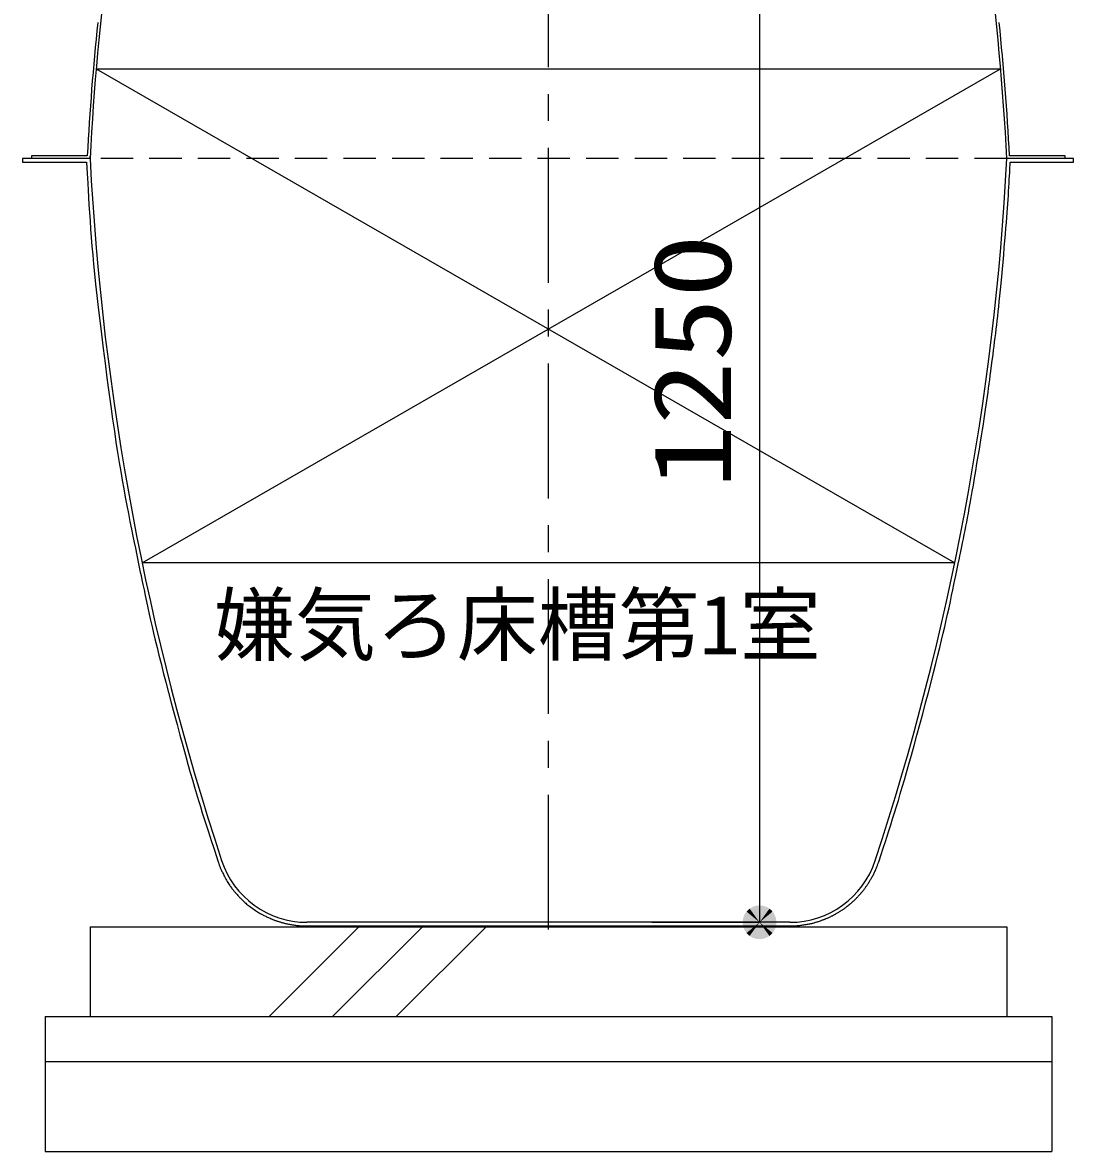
# Model space of a CAD drawing. Units: millimetres, scale not verified. Extents: x -22990 to 8910, y -6308 to 6308.
# Drawn here: x 402 to 1571, y -3846 to -2589 of the extents above; entities that cross this region are included whole.
import ezdxf
from ezdxf.enums import TextEntityAlignment as Align

# ---------------------------------------------------------------- set-up
doc = ezdxf.new("R2010")
doc.units = ezdxf.units.MM
doc.header["$LTSCALE"] = 30
doc.linetypes.add('CHAIN1', pattern=[8, 5, -1, 1, -1])
doc.linetypes.add('DASHED1', pattern=[1.8, 1.2, -0.6])
for name, color, linetype, lineweight in [('0-2_空気管', 3, 'Continuous', 25), ('0-3_機器', 3, 'Continuous', 25), ('0-F_00クル-フ-6寸法', 132, 'Continuous', 25)]:
    doc.layers.add(name, color=color, linetype=linetype, lineweight=lineweight)
doc.styles.add('ＭＳ ゴシック', font='')
doc.styles.get('ＭＳ ゴシック').set_extended_font_data('MS Gothic')

msp = doc.modelspace()

# ---------------------------------------------------------------- linework, layer by layer
at = {"layer": '0-2_空気管', "linetype": 'CHAIN1'}
msp.add_line((986.89, -3598.86), (986.89, -1715.51), dxfattribs=at)
at = {"layer": '0-2_空気管'}
for p, q in [((483.81, -2640.71), (1489.98, -2640.71)), ((483.81, -2640.71), (1438.95, -3190.71)), ((534.84, -3190.71), (1489.98, -2640.71)), ((411.89, -2737.51), (411.89, -2740.71)), ((473.86, -2737.51), (411.89, -2737.51)), ((476.89, -2740.71), (476.89, -2737.51)), ((1561.89, -2737.51), (1499.93, -2737.51)), ((1561.89, -2740.71), (1561.89, -2737.51)), ((401.89, -2740.71), (401.89, -2744.71)), ((476.89, -2740.71), (401.89, -2740.71)), ((1570.94, -2740.71), (1496.89, -2740.71)), ((1500.22, -2753.45), (1500.69, -2744.71)), ((1500.69, -2744.71), (1570.94, -2744.71)), ((1570.94, -2744.71), (1570.94, -2740.71)), ((527.33, -3174.14), (530.94, -3191.65)), ((1438.95, -3190.71), (534.84, -3190.71)), ((1255.52, -3590.71), (718.27, -3590.71))]:
    msp.add_line(p, q, dxfattribs=at)
at = {"layer": '0-2_空気管', "linetype": 'DASHED1'}
msp.add_line((1496.89, -2740.71), (476.89, -2740.71), dxfattribs=at)
at = {"layer": '0-2_空気管'}
for points in [[(401.89, -2744.71), (473.1, -2744.71), (473.77, -2757.16)], [(473.77, -2757.16), (474.05, -2762.38), (474.39, -2768.63), (474.79, -2775.75), (475.25, -2783.6), (475.75, -2792.03), (476.31, -2800.9), (476.92, -2810.06), (477.57, -2819.36), (478.27, -2828.71), (479.04, -2838.21), (479.88, -2847.99), (480.83, -2858.21), (481.89, -2869.02), (483.09, -2880.55), (484.45, -2892.95), (485.98, -2906.37), (487.7, -2920.88), (489.58, -2936.27), (491.57, -2952.23), (493.65, -2968.49), (495.77, -2984.75), (497.9, -3000.73), (500, -3016.11), (502.03, -3030.63), (503.96, -3044.05), (505.81, -3056.46), (507.59, -3067.99), (509.32, -3078.79), (511.02, -3089), (512.7, -3098.77), (514.4, -3108.24), (516.12, -3117.56), (517.87, -3126.82), (519.63, -3135.92), (521.37, -3144.73), (523.04, -3153.1), (524.61, -3160.89), (526.05, -3167.95), (527.33, -3174.14)], [(1479.1, -2977.47), (1480.31, -2968.11), (1481.52, -2958.74), (1482.12, -2954.05), (1482.71, -2949.37), (1483.3, -2944.69), (1483.89, -2940), (1484.46, -2935.31), (1485.03, -2930.62), (1485.58, -2925.92), (1486.13, -2921.15), (1486.68, -2916.22), (1487.25, -2911.08), (1487.82, -2905.66), (1488.42, -2899.87), (1489.05, -2893.64), (1489.71, -2886.92), (1490.41, -2879.65), (1491.14, -2871.95), (1491.88, -2863.96), (1492.62, -2855.83), (1493.36, -2847.71), (1494.06, -2839.75), (1494.74, -2832.07), (1495.35, -2824.84), (1495.91, -2818.16), (1496.41, -2811.99), (1496.86, -2806.26), (1497.27, -2800.9), (1497.64, -2795.83), (1497.98, -2790.98), (1498.29, -2786.28), (1498.59, -2781.65), (1498.88, -2777.05), (1499.15, -2772.51), (1499.4, -2768.12), (1499.64, -2763.95), (1499.86, -2760.07), (1500.05, -2756.54), (1500.22, -2753.45)], [(1442.84, -3191.65), (1444.12, -3185.49), (1444.65, -3182.9), (1445.29, -3179.8), (1446.02, -3176.27), (1446.81, -3172.38), (1447.66, -3168.2), (1448.55, -3163.8), (1449.46, -3159.25), (1450.37, -3154.63), (1451.28, -3149.98), (1452.19, -3145.26), (1453.11, -3140.39), (1454.07, -3135.3), (1455.05, -3129.91), (1456.09, -3124.16), (1457.19, -3117.97), (1458.36, -3111.27), (1459.62, -3104.03), (1460.93, -3096.34), (1462.29, -3088.36), (1463.66, -3080.23), (1465.01, -3072.1), (1466.34, -3064.11), (1467.6, -3056.41), (1468.77, -3049.16), (1469.85, -3042.44), (1470.83, -3036.23), (1471.72, -3030.45), (1472.54, -3025.04), (1473.3, -3019.92), (1474.02, -3015.01), (1474.7, -3010.25), (1475.36, -3005.56), (1476, -3000.88), (1476.64, -2996.2), (1477.26, -2991.52), (1477.88, -2986.84), (1478.49, -2982.16), (1479.1, -2977.47)], [(530.94, -3191.65), (532.87, -3200.99), (533.68, -3204.91), (534.66, -3209.6), (535.77, -3214.94), (537.01, -3220.82), (538.35, -3227.14), (539.77, -3233.79), (541.26, -3240.65), (542.79, -3247.62), (544.35, -3254.62), (545.97, -3261.73), (547.68, -3269.04), (549.49, -3276.67), (551.44, -3284.73), (553.56, -3293.33), (555.88, -3302.56), (558.43, -3312.55), (561.22, -3323.34), (564.21, -3334.77), (567.33, -3346.63), (570.54, -3358.69), (573.78, -3370.75), (576.98, -3382.59), (580.09, -3393.99), (583.05, -3404.73), (585.82, -3414.66), (588.41, -3423.82), (590.85, -3432.33), (593.18, -3440.29), (595.41, -3447.81), (597.58, -3455), (599.72, -3461.97), (601.85, -3468.81), (604, -3475.62), (606.13, -3482.31), (608.21, -3488.78), (610.2, -3494.93), (612.06, -3500.65), (613.76, -3505.83)], [(1439.13, -3209.6), (1440.1, -3204.91), (1442.84, -3191.65)], [(1354.3, -3523.24), (1357.28, -3514.18), (1358.53, -3510.38), (1360.03, -3505.83), (1361.72, -3500.65), (1363.59, -3494.93), (1365.57, -3488.78), (1367.66, -3482.31), (1369.79, -3475.62), (1371.93, -3468.81), (1374.07, -3461.97), (1376.2, -3455), (1378.38, -3447.81), (1380.61, -3440.29), (1382.93, -3432.33), (1385.38, -3423.82), (1387.97, -3414.66), (1390.74, -3404.73), (1393.7, -3393.99), (1396.81, -3382.59), (1400.01, -3370.75), (1403.25, -3358.69), (1406.45, -3346.63), (1409.58, -3334.77), (1412.57, -3323.34), (1415.35, -3312.55), (1417.9, -3302.56), (1420.22, -3293.33), (1422.35, -3284.73), (1424.3, -3276.67), (1426.11, -3269.04), (1427.82, -3261.73), (1429.43, -3254.62), (1431, -3247.62), (1432.53, -3240.65), (1434.02, -3233.79), (1435.44, -3227.14), (1436.78, -3220.82), (1438.02, -3214.94), (1439.13, -3209.6)], [(613.76, -3505.83), (615.25, -3510.38), (619.49, -3523.24)], [(619.49, -3523.24), (619.82, -3524.23), (619.95, -3524.65), (620.12, -3525.15), (620.31, -3525.72), (620.52, -3526.34), (620.76, -3527.01), (621, -3527.72), (621.27, -3528.44), (621.54, -3529.18), (621.83, -3529.91), (622.13, -3530.66), (622.45, -3531.43), (622.81, -3532.24), (623.2, -3533.09), (623.64, -3534.02), (624.12, -3535.01), (624.67, -3536.1), (625.28, -3537.28), (625.95, -3538.55), (626.65, -3539.86), (627.39, -3541.21), (628.14, -3542.56), (628.89, -3543.89), (629.63, -3545.18), (630.36, -3546.4), (631.05, -3547.54), (631.71, -3548.59), (632.35, -3549.57), (632.97, -3550.49), (633.58, -3551.36), (634.18, -3552.19), (634.78, -3552.99), (635.38, -3553.76), (635.99, -3554.52), (636.6, -3555.27), (637.2, -3555.98), (637.77, -3556.65), (638.3, -3557.27), (638.79, -3557.83)], [(1347.85, -3538.66), (1348.37, -3537.71), (1348.86, -3536.77), (1349.33, -3535.85), (1349.77, -3534.96), (1350.19, -3534.1), (1350.58, -3533.24), (1350.95, -3532.4), (1351.31, -3531.57), (1351.65, -3530.75), (1351.97, -3529.92), (1352.28, -3529.1), (1352.58, -3528.28), (1352.87, -3527.49), (1353.13, -3526.73), (1353.37, -3526.03), (1353.59, -3525.39), (1353.78, -3524.83), (1354.3, -3523.24)], [(1333.35, -3559.69), (1333.84, -3559.14), (1334.04, -3558.91), (1334.29, -3558.63), (1334.57, -3558.31), (1334.88, -3557.96), (1335.2, -3557.58), (1335.55, -3557.18), (1335.9, -3556.76), (1336.26, -3556.34), (1336.61, -3555.91), (1336.97, -3555.47), (1337.32, -3555.02), (1337.68, -3554.56), (1338.06, -3554.07), (1338.43, -3553.56), (1338.83, -3553.03), (1339.24, -3552.46), (1339.67, -3551.86), (1340.1, -3551.24), (1340.55, -3550.6), (1340.99, -3549.96), (1341.42, -3549.33), (1341.83, -3548.72), (1342.21, -3548.15), (1342.56, -3547.62), (1342.88, -3547.15), (1343.16, -3546.71), (1343.43, -3546.29), (1343.7, -3545.87), (1343.97, -3545.43), (1344.26, -3544.95), (1344.58, -3544.41), (1344.94, -3543.79), (1345.35, -3543.09), (1345.81, -3542.3), (1346.3, -3541.45), (1346.81, -3540.55), (1347.33, -3539.62), (1347.85, -3538.66)], [(638.79, -3557.83), (639.22, -3558.31), (640.44, -3559.69)], [(640.44, -3559.69), (641.37, -3560.74), (641.76, -3561.18), (642.23, -3561.7), (642.76, -3562.3), (643.36, -3562.95), (644, -3563.65), (644.68, -3564.37), (645.4, -3565.12), (646.14, -3565.86), (646.89, -3566.6), (647.67, -3567.34), (648.47, -3568.08), (649.32, -3568.83), (650.22, -3569.59), (651.18, -3570.38), (652.2, -3571.19), (653.3, -3572.04), (654.49, -3572.92), (655.74, -3573.83), (657.03, -3574.75), (658.33, -3575.67), (659.63, -3576.56), (660.89, -3577.42), (662.1, -3578.23), (663.24, -3578.98), (664.27, -3579.64), (665.23, -3580.24), (666.12, -3580.78), (666.98, -3581.29), (667.81, -3581.75), (668.64, -3582.2), (669.49, -3582.64), (670.39, -3583.09), (671.34, -3583.55), (672.33, -3584.03), (673.35, -3584.51), (674.37, -3584.98), (675.38, -3585.44), (676.36, -3585.88)], [(1316.21, -3575.18), (1316.91, -3574.66), (1317.67, -3574.09), (1318.5, -3573.46), (1319.37, -3572.78), (1320.27, -3572.08), (1321.17, -3571.37), (1322.07, -3570.64), (1322.95, -3569.93), (1323.79, -3569.24), (1324.58, -3568.57), (1325.32, -3567.94), (1326.01, -3567.32), (1326.67, -3566.72), (1327.29, -3566.14), (1327.89, -3565.56), (1328.46, -3564.99), (1329.03, -3564.41), (1329.58, -3563.84), (1330.12, -3563.27), (1330.64, -3562.71), (1331.13, -3562.18), (1331.58, -3561.68), (1331.99, -3561.23), (1332.34, -3560.83), (1333.35, -3559.69)], [(1291.18, -3588.4), (1291.91, -3588.14), (1292.57, -3587.9), (1293.17, -3587.68), (1293.73, -3587.46), (1294.27, -3587.25), (1294.81, -3587.03), (1295.37, -3586.79), (1295.96, -3586.53), (1296.61, -3586.25), (1297.3, -3585.94), (1298.02, -3585.62), (1298.76, -3585.29), (1299.49, -3584.95), (1300.23, -3584.61), (1300.93, -3584.28), (1301.6, -3583.96), (1302.23, -3583.66), (1302.82, -3583.37), (1303.38, -3583.09), (1303.93, -3582.8), (1304.49, -3582.5), (1305.06, -3582.19), (1305.65, -3581.86), (1306.29, -3581.49), (1306.98, -3581.09), (1307.7, -3580.67), (1308.45, -3580.22), (1309.21, -3579.77), (1309.97, -3579.31), (1310.71, -3578.85), (1311.43, -3578.41), (1312.1, -3577.99), (1312.73, -3577.59), (1313.31, -3577.21), (1313.87, -3576.84), (1314.42, -3576.47), (1314.98, -3576.07), (1315.57, -3575.65), (1316.21, -3575.18)], [(676.36, -3585.88), (677.29, -3586.29), (678.15, -3586.67), (678.93, -3587), (679.65, -3587.3), (680.31, -3587.57), (680.94, -3587.82), (681.57, -3588.06), (682.2, -3588.29), (682.85, -3588.52), (683.55, -3588.76), (684.31, -3589.01), (685.11, -3589.28), (685.95, -3589.55), (686.8, -3589.82), (687.65, -3590.09), (688.49, -3590.35), (689.31, -3590.6), (690.07, -3590.83), (690.78, -3591.04), (691.46, -3591.23), (692.11, -3591.41), (692.76, -3591.57), (693.44, -3591.74), (694.15, -3591.9), (694.93, -3592.07), (695.79, -3592.25), (696.74, -3592.45), (697.78, -3592.66), (698.87, -3592.87), (700.01, -3593.09), (701.16, -3593.29), (702.32, -3593.5), (703.45, -3593.69), (704.54, -3593.86), (705.58, -3594.02), (706.56, -3594.15), (707.5, -3594.26), (708.4, -3594.36), (709.26, -3594.44)], [(716.73, -3594.71), (1257.1, -3594.71), (1257.57, -3594.71), (1258.09, -3594.7), (1258.65, -3594.7), (1259.23, -3594.69), (1259.84, -3594.67), (1260.46, -3594.65), (1261.08, -3594.63), (1261.71, -3594.59), (1262.37, -3594.55), (1263.06, -3594.5), (1263.81, -3594.44), (1264.61, -3594.36), (1265.49, -3594.26), (1266.46, -3594.15), (1267.52, -3594.02), (1268.65, -3593.87), (1269.84, -3593.7), (1271.06, -3593.53), (1272.3, -3593.34), (1273.52, -3593.15), (1274.7, -3592.96), (1275.83, -3592.76), (1276.89, -3592.57), (1277.88, -3592.37), (1278.83, -3592.17), (1279.75, -3591.96), (1280.65, -3591.74), (1281.55, -3591.5), (1282.47, -3591.24), (1283.42, -3590.96), (1284.42, -3590.66), (1285.44, -3590.34), (1286.47, -3590.01), (1287.5, -3589.67), (1288.5, -3589.33), (1289.46, -3589), (1290.36, -3588.69), (1291.18, -3588.4)], [(709.26, -3594.44), (710.1, -3594.51), (710.93, -3594.56), (711.75, -3594.61), (712.56, -3594.64), (713.37, -3594.67), (714.14, -3594.68), (714.88, -3594.7), (715.56, -3594.7), (716.19, -3594.71), (716.73, -3594.71)]]:
    msp.add_lwpolyline(points, dxfattribs=at)
for centre, radius, start, end in [((3472.78, -2897.72), 3000, 168.01242, 177), ((-1498.99, -2897.72), 3000, 2.99998, 11.98755), ((3472.78, -2897.72), 3003.2, 174.10699, 176.94209), ((-1498.99, -2897.72), 3003.2, 3.05789, 5.89299), ((3472.78, -2583.7), 3000, 183, 198.226), ((-1498.99, -2583.7), 3000, 341.77399, 357), ((718.27, -3490.71), 100, 198.226, 270), ((1255.52, -3490.71), 100, 270, 341.77399)]:
    msp.add_arc(centre, radius, start, end, dxfattribs=at)
at = {"layer": '0-3_機器', "color": 2}
for p, q in [((476.9, -3595.71), (1496.9, -3595.71)), ((476.9, -3595.71), (476.9, -3695.71)), ((676.1, -3695.71), (776.1, -3595.71)), ((746.81, -3695.71), (846.81, -3595.71)), ((817.52, -3695.71), (917.52, -3595.71)), ((1496.9, -3595.71), (1496.9, -3695.71)), ((426.9, -3695.71), (1546.9, -3695.71)), ((426.9, -3695.71), (426.9, -3845.71)), ((1546.9, -3695.71), (1546.9, -3845.71)), ((426.9, -3745.71), (1546.9, -3745.71)), ((426.9, -3845.71), (1546.9, -3845.71))]:
    msp.add_line(p, q, dxfattribs=at)
at = {"layer": '0-F_00クル-フ-6寸法', "color": 4}
for p in [(1221.75, -2340.71), (1101.75, -3590.71)]:
    msp.add_line(p, (1221.75, -3590.71), dxfattribs=at)
at = {"layer": '0-F_00クル-フ-6寸法'}
for points in [[(1221.75, -3590.71), (1205.92, -3580.66), (1207.31, -3578.76)], [(1221.75, -3590.71), (1207.31, -3578.76), (1208.92, -3577.04)], [(1221.75, -3590.71), (1208.92, -3577.04), (1210.73, -3575.54)], [(1221.75, -3590.71), (1210.73, -3575.54), (1212.72, -3574.28)], [(1221.75, -3590.71), (1212.72, -3574.28), (1214.85, -3573.27)], [(1221.75, -3590.71), (1214.85, -3573.27), (1217.09, -3572.55)], [(1221.75, -3590.71), (1217.09, -3572.55), (1219.4, -3572.1)], [(1221.75, -3590.71), (1219.4, -3572.1), (1221.75, -3571.96)], [(1221.75, -3590.71), (1221.75, -3571.96), (1224.1, -3572.1)], [(1221.75, -3590.71), (1224.1, -3572.1), (1226.42, -3572.55)], [(1221.75, -3590.71), (1226.42, -3572.55), (1228.66, -3573.27)], [(1221.75, -3590.71), (1228.66, -3573.27), (1230.79, -3574.28)], [(1221.75, -3590.71), (1230.79, -3574.28), (1232.77, -3575.54)], [(1221.75, -3590.71), (1232.77, -3575.54), (1234.59, -3577.04)], [(1221.75, -3590.71), (1234.59, -3577.04), (1236.2, -3578.76)], [(1221.75, -3590.71), (1236.2, -3578.76), (1237.59, -3580.66)], [(1221.75, -3590.71), (1203.04, -3589.53), (1203.34, -3587.19)], [(1221.75, -3590.71), (1203.04, -3591.88), (1203.04, -3589.53)], [(1221.75, -3590.71), (1203.34, -3594.22), (1203.04, -3591.88)], [(1221.75, -3590.71), (1203.34, -3587.19), (1203.92, -3584.91)], [(1221.75, -3590.71), (1203.92, -3596.5), (1203.34, -3594.22)], [(1221.75, -3590.71), (1203.92, -3584.91), (1204.79, -3582.72)], [(1221.75, -3590.71), (1204.79, -3598.69), (1203.92, -3596.5)], [(1221.75, -3590.71), (1204.79, -3582.72), (1205.92, -3580.66)], [(1221.75, -3590.71), (1205.92, -3600.75), (1204.79, -3598.69)], [(1221.75, -3590.71), (1207.31, -3602.66), (1205.92, -3600.75)], [(1221.75, -3590.71), (1208.92, -3604.38), (1207.31, -3602.66)], [(1221.75, -3590.71), (1210.73, -3605.88), (1208.92, -3604.38)], [(1221.75, -3590.71), (1212.72, -3607.14), (1210.73, -3605.88)], [(1221.75, -3590.71), (1214.85, -3608.14), (1212.72, -3607.14)], [(1221.75, -3590.71), (1217.09, -3608.87), (1214.85, -3608.14)], [(1221.75, -3590.71), (1219.4, -3609.31), (1217.09, -3608.87)], [(1221.75, -3590.71), (1221.75, -3609.46), (1219.4, -3609.31)], [(1221.75, -3590.71), (1237.59, -3580.66), (1238.72, -3582.72)], [(1221.75, -3590.71), (1238.72, -3582.72), (1239.59, -3584.91)], [(1221.75, -3590.71), (1239.59, -3584.91), (1240.17, -3587.19)], [(1221.75, -3590.71), (1240.17, -3587.19), (1240.47, -3589.53)], [(1221.75, -3590.71), (1240.47, -3589.53), (1240.47, -3591.88)], [(1221.75, -3590.71), (1224.1, -3609.31), (1221.75, -3609.46)], [(1221.75, -3590.71), (1226.42, -3608.87), (1224.1, -3609.31)], [(1221.75, -3590.71), (1228.66, -3608.14), (1226.42, -3608.87)], [(1221.75, -3590.71), (1230.79, -3607.14), (1228.66, -3608.14)], [(1221.75, -3590.71), (1232.77, -3605.88), (1230.79, -3607.14)], [(1221.75, -3590.71), (1234.59, -3604.38), (1232.77, -3605.88)], [(1221.75, -3590.71), (1236.2, -3602.66), (1234.59, -3604.38)], [(1221.75, -3590.71), (1237.59, -3600.75), (1236.2, -3602.66)], [(1221.75, -3590.71), (1238.72, -3598.69), (1237.59, -3600.75)], [(1221.75, -3590.71), (1239.59, -3596.5), (1238.72, -3598.69)], [(1221.75, -3590.71), (1240.17, -3594.22), (1239.59, -3596.5)], [(1221.75, -3590.71), (1240.47, -3591.88), (1240.17, -3594.22)]]:
    msp.add_solid(points, dxfattribs=at)

# ---------------------------------------------------------------- texts
at = {"layer": '0-2_空気管', "color": 4, "style": 'ＭＳ ゴシック'}
msp.add_text('嫌気ろ床槽第1室', height=65.98, dxfattribs=at).set_placement((614.94, -3312.33), align=Align.BOTTOM_LEFT)
at = {"layer": '0-F_00クル-フ-6寸法', "color": 3, "style": 'ＭＳ ゴシック', "width": 1.2}
msp.add_text('1250', height=86.66, rotation=90, dxfattribs=at).set_placement((1215.91, -3107.99), align=Align.BOTTOM_LEFT)

doc.saveas('drawing.dxf')
